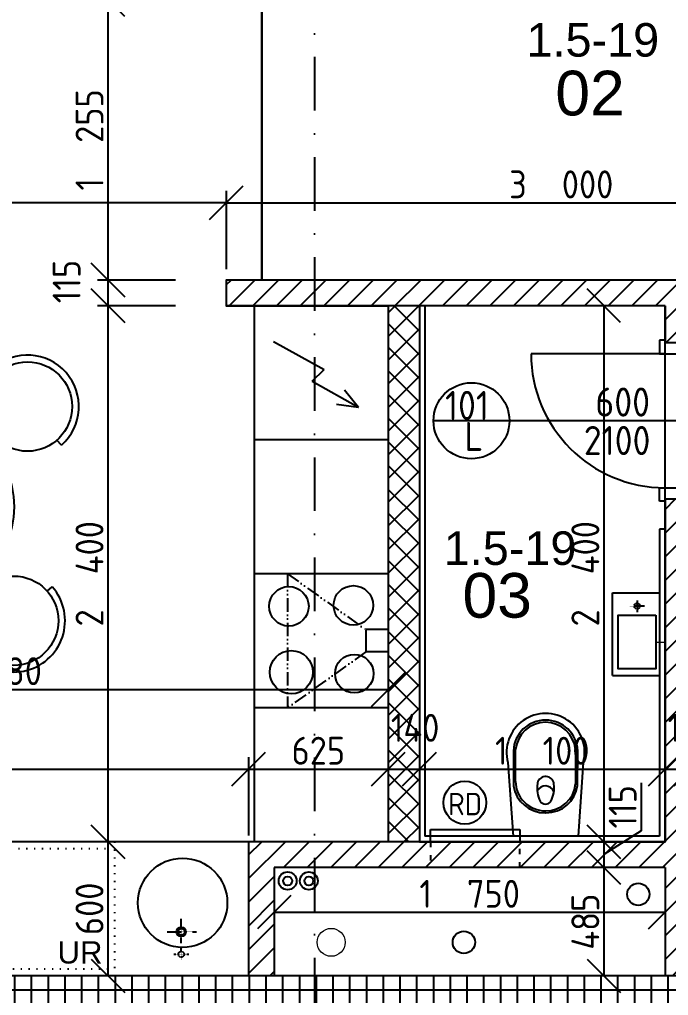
# Model space of a CAD drawing. Extents: x 4511820 to 5180432, y -1526536 to -944957.
# Drawn here: x 5146147 to 5149053, y -1305753 to -1301384 of the extents above; entities that cross this region are included whole.
import ezdxf

# ---------------------------------------------------------------- set-up
doc = ezdxf.new("R2010")
doc.units = 0
doc.header["$MEASUREMENT"] = 0
for name, pattern in [('ACAD_ISO03W100', [30, 12, -18]), ('ACAD_ISO07W100', [3.5, 0.5, -3]), ('ACAD_ISO12W100', [22, 12, -3, 0.5, -3, 0.5, -3]), ('BODKOCIARKOVANA_3', [5.6, 3, -1.3, 0, -1.3]), ('DASHED', [0.75, 0.5, -0.25])]:
    doc.linetypes.add(name, pattern=pattern)
doc.layers.get('0').update_dxf_attribs({"linetype": 'CONTINUOUS'})
doc.layers.get('Defpoints').update_dxf_attribs({"color": 61, "linetype": 'CONTINUOUS'})
for name, color, linetype in [('DVERE', 45, 'CONTINUOUS'), ('KÓTY', 4, 'CONTINUOUS'), ('MÚRY', 1, 'CONTINUOUS'), ('osi', 253, 'CONTINUOUS'), ('Plochy', 41, 'CONTINUOUS'), ('POPIS', 7, 'CONTINUOUS'), ('TENKÁ', 7, 'CONTINUOUS'), ('tzb', 153, 'CONTINUOUS'), ('Z-Kúrenie', 101, 'CONTINUOUS'), ('ZARIADENIE', 47, 'CONTINUOUS'), ('ZARIADENIE1', 145, 'CONTINUOUS'), ('ZARIADOVACIE', 144, 'CONTINUOUS'), ('zz-vetr', 52, 'CONTINUOUS'), ('ŠRAFY', 82, 'CONTINUOUS')]:
    doc.layers.add(name, color=color, linetype=linetype)
doc.layers.add('zz-kanal-splaskova', color=37, linetype='CONTINUOUS', lineweight=18)
doc.styles.add('ARIAL', font='arial.ttf')
doc.styles.add('STYLE1', font='isocp.shx')
doc.dimstyles.new('STANDARD-50', dxfattribs={"dimtxt": 125, "dimasz": 150, "dimexe": 10, "dimexo": 200, "dimgap": 20, "dimtad": 1, "dimdsep": 46, "dimlunit": 6, "dimtxsty": 'STYLE1', "dimblk1": 'OBLIQUE', "dimblk2": 'OBLIQUE', "dimsah": 1, "dimcen": 2.5, "dimse1": 1, "dimse2": 1, "dimadec": 0, "dimazin": 0, "dimtfac": 1, "dimtmove": 1, "dimatfit": 3, "dimldrblk": 'OBLIQUE', "dimfxl": 1, "dimtolj": 1, "dimtzin": 0, "dimarcsym": 0})
pattern_1 = [(45, (515270.5, 128041), (-53.0330086, 53.0330086), [])]

# ---------------------------------------------------------------- blocks, each defined once
blk = doc.blocks.new('stol kruh')
at = {"layer": 'ZARIADENIE', "ltscale": 0.25}
for p, q in [((4441014, -1342243.9), (4441036.5, -1342224.1)), ((4441690.1, -1342287.3), (4441670.3, -1342264.8)), ((4440690.9, -1342527.6), (4440713.4, -1342507.8)), ((4441974.3, -1342610), (4441954.5, -1342587.5)), ((4440650.1, -1343161.8), (4440670, -1343184.3)), ((4441910.8, -1343263.8), (4441933.3, -1343244)), ((4440934.3, -1343484.5), (4440954.1, -1343507)), ((4441588.1, -1343548), (4441610.6, -1343528.2))]:
    blk.add_line(p, q, dxfattribs=at)
for centre, radius in [((4440863.7, -1342375.8), 200), ((4441822.3, -1342437.4), 200), ((4441312.2, -1342885.9), 450), ((4440802.1, -1343334.4), 200), ((4441760.7, -1343396), 200)]:
    blk.add_circle(centre, radius, dxfattribs=at)
for centre, start, end in [((4440863.7, -1342375.8), 41.2828, 221.2828), ((4441822.3, -1342437.4), 311.3675, 131.3675), ((4440802.1, -1343334.4), 131.3675, 311.3675), ((4441760.7, -1343396), 221.3675, 41.3675)]:
    blk.add_arc(centre, 230, start, end, dxfattribs=at)
blk = doc.blocks.new('_OBLIQUE')
at = {"color": 0, "linetype": 'ByBlock'}
blk.add_line((-0.5, -0.5), (0.5, 0.5), dxfattribs=at)
blk = doc.blocks.new('*D25536')
at = {"layer": 'Defpoints', "color": 0}
for p in [(5147172.5, -1304740), (5147172.5, -1305065.2), (5144217.5, -1305665.2)]:
    blk.add_point(p, dxfattribs=at)
at = {"layer": 'KÓTY', "color": 0, "lineweight": -2}
blk.add_line((5144217.5, -1304740), (5147172.5, -1304740), dxfattribs=at)
at = {"layer": 'KÓTY', "color": 0, "linetype": 'ByBlock', "lineweight": -2, "xscale": 150, "yscale": 150, "zscale": 150, "rotation": 180}
blk.add_blockref('_OBLIQUE', (5144217.5, -1304740), dxfattribs=at)
at = {"layer": 'KÓTY', "color": 0, "linetype": 'ByBlock', "lineweight": -2, "xscale": 150, "yscale": 150, "zscale": 150}
blk.add_blockref('_OBLIQUE', (5147172.5, -1304740), dxfattribs=at)
at = {"layer": 'KÓTY', "color": 0, "insert": (5145695, -1304657.5), "char_height": 125, "attachment_point": 5, "style": 'STYLE1'}
blk.add_mtext('\\A1;2ﾠ955', dxfattribs=at)
blk = doc.blocks.new('*D25537')
at = {"layer": 'Defpoints', "color": 0}
for p in [(5147797.5, -1304740), (5147172.5, -1305065.2), (5147797.5, -1305065.2)]:
    blk.add_point(p, dxfattribs=at)
at = {"layer": 'KÓTY', "color": 0, "lineweight": -2}
blk.add_line((5147172.5, -1304740), (5147797.5, -1304740), dxfattribs=at)
at = {"layer": 'KÓTY', "color": 0, "linetype": 'ByBlock', "lineweight": -2, "xscale": 150, "yscale": 150, "zscale": 150, "rotation": 180}
blk.add_blockref('_OBLIQUE', (5147172.5, -1304740), dxfattribs=at)
at = {"layer": 'KÓTY', "color": 0, "linetype": 'ByBlock', "lineweight": -2, "xscale": 150, "yscale": 150, "zscale": 150}
blk.add_blockref('_OBLIQUE', (5147797.5, -1304740), dxfattribs=at)
at = {"layer": 'KÓTY', "color": 0, "insert": (5147485, -1304657.5), "char_height": 125, "attachment_point": 5, "style": 'STYLE1'}
blk.add_mtext('\\A1;625', dxfattribs=at)
blk = doc.blocks.new('*D25538')
at = {"layer": 'Defpoints', "color": 0}
for p in [(5147937.5, -1304740), (5147797.5, -1305065.2), (5147937.5, -1305065.2)]:
    blk.add_point(p, dxfattribs=at)
at = {"layer": 'KÓTY', "color": 0, "lineweight": -2}
blk.add_line((5147797.5, -1304740), (5147937.5, -1304740), dxfattribs=at)
at = {"layer": 'KÓTY', "color": 0, "linetype": 'ByBlock', "lineweight": -2, "xscale": 150, "yscale": 150, "zscale": 150, "rotation": 180}
blk.add_blockref('_OBLIQUE', (5147797.5, -1304740), dxfattribs=at)
at = {"layer": 'KÓTY', "color": 0, "linetype": 'ByBlock', "lineweight": -2, "xscale": 150, "yscale": 150, "zscale": 150}
blk.add_blockref('_OBLIQUE', (5147937.5, -1304740), dxfattribs=at)
at = {"layer": 'KÓTY', "color": 0, "insert": (5147918.3, -1304555), "char_height": 125, "attachment_point": 5, "style": 'STYLE1'}
blk.add_mtext('\\A1;140', dxfattribs=at)
blk = doc.blocks.new('*D25539')
at = {"layer": 'Defpoints', "color": 0}
for p in [(5149037.5, -1304740), (5147937.5, -1305065.2), (5149037.5, -1305065.2)]:
    blk.add_point(p, dxfattribs=at)
at = {"layer": 'KÓTY', "color": 0, "lineweight": -2}
blk.add_line((5147937.5, -1304740), (5149037.5, -1304740), dxfattribs=at)
at = {"layer": 'KÓTY', "color": 0, "linetype": 'ByBlock', "lineweight": -2, "xscale": 150, "yscale": 150, "zscale": 150, "rotation": 180}
blk.add_blockref('_OBLIQUE', (5147937.5, -1304740), dxfattribs=at)
at = {"layer": 'KÓTY', "color": 0, "linetype": 'ByBlock', "lineweight": -2, "xscale": 150, "yscale": 150, "zscale": 150}
blk.add_blockref('_OBLIQUE', (5149037.5, -1304740), dxfattribs=at)
at = {"layer": 'KÓTY', "color": 0, "insert": (5148487.5, -1304657.5), "char_height": 125, "attachment_point": 5, "style": 'STYLE1'}
blk.add_mtext('\\A1;1ﾠ100', dxfattribs=at)
blk = doc.blocks.new('*D25540')
at = {"layer": 'Defpoints', "color": 0}
for p in [(5149152.5, -1304740), (5149037.5, -1305065.2), (5149152.5, -1305065.2)]:
    blk.add_point(p, dxfattribs=at)
at = {"layer": 'KÓTY', "color": 0, "lineweight": -2}
blk.add_line((5149037.5, -1304740), (5149152.5, -1304740), dxfattribs=at)
at = {"layer": 'KÓTY', "color": 0, "linetype": 'ByBlock', "lineweight": -2, "xscale": 150, "yscale": 150, "zscale": 150, "rotation": 180}
blk.add_blockref('_OBLIQUE', (5149037.5, -1304740), dxfattribs=at)
at = {"layer": 'KÓTY', "color": 0, "linetype": 'ByBlock', "lineweight": -2, "xscale": 150, "yscale": 150, "zscale": 150}
blk.add_blockref('_OBLIQUE', (5149152.5, -1304740), dxfattribs=at)
at = {"layer": 'KÓTY', "color": 0, "insert": (5149145.8, -1304555), "char_height": 125, "attachment_point": 5, "style": 'STYLE1'}
blk.add_mtext('\\A1;115', dxfattribs=at)
blk = doc.blocks.new('*D25549')
at = {"layer": 'Defpoints', "color": 0}
for p in [(5150072.5, -1302204.5), (5147072.5, -1302550.2), (5150072.5, -1302550.2)]:
    blk.add_point(p, dxfattribs=at)
at = {"layer": 'KÓTY', "color": 0, "lineweight": -2}
blk.add_line((5147072.5, -1302204.5), (5150072.5, -1302204.5), dxfattribs=at)
at = {"layer": 'KÓTY', "color": 0, "linetype": 'ByBlock', "lineweight": -2, "xscale": 150, "yscale": 150, "zscale": 150, "rotation": 180}
blk.add_blockref('_OBLIQUE', (5147072.5, -1302204.5), dxfattribs=at)
at = {"layer": 'KÓTY', "color": 0, "linetype": 'ByBlock', "lineweight": -2, "xscale": 150, "yscale": 150, "zscale": 150}
blk.add_blockref('_OBLIQUE', (5150072.5, -1302204.5), dxfattribs=at)
at = {"layer": 'KÓTY', "color": 0, "insert": (5148572.5, -1302122), "char_height": 125, "attachment_point": 5, "style": 'STYLE1'}
blk.add_mtext('\\A1;3ﾠ000', dxfattribs=at)
blk = doc.blocks.new('*D25551')
at = {"layer": 'Defpoints', "color": 0}
for p in [(5144217.5, -1302204.5), (5144217.5, -1302550.2), (5147072.5, -1302550.2)]:
    blk.add_point(p, dxfattribs=at)
at = {"layer": 'KÓTY', "color": 0, "lineweight": -2}
blk.add_line((5147072.5, -1302204.5), (5144217.5, -1302204.5), dxfattribs=at)
at = {"layer": 'KÓTY', "color": 0, "linetype": 'ByBlock', "lineweight": -2, "xscale": 150, "yscale": 150, "zscale": 150, "rotation": 180}
blk.add_blockref('_OBLIQUE', (5144217.5, -1302204.5), dxfattribs=at)
at = {"layer": 'KÓTY', "color": 0, "linetype": 'ByBlock', "lineweight": -2, "xscale": 150, "yscale": 150, "zscale": 150}
blk.add_blockref('_OBLIQUE', (5147072.5, -1302204.5), dxfattribs=at)
at = {"layer": 'KÓTY', "color": 0, "insert": (5145645, -1302122), "char_height": 125, "attachment_point": 5, "style": 'STYLE1'}
blk.add_mtext('\\A1;2ﾠ855', dxfattribs=at)
blk = doc.blocks.new('*D25556')
at = {"layer": 'Defpoints', "color": 0}
for p in [(5147797.5, -1304384), (5147797.5, -1305065.2), (5144217.5, -1305105.2)]:
    blk.add_point(p, dxfattribs=at)
at = {"layer": 'KÓTY', "color": 0, "lineweight": -2}
blk.add_line((5144217.5, -1304384), (5147797.5, -1304384), dxfattribs=at)
at = {"layer": 'KÓTY', "color": 0, "linetype": 'ByBlock', "lineweight": -2, "xscale": 150, "yscale": 150, "zscale": 150, "rotation": 180}
blk.add_blockref('_OBLIQUE', (5144217.5, -1304384), dxfattribs=at)
at = {"layer": 'KÓTY', "color": 0, "linetype": 'ByBlock', "lineweight": -2, "xscale": 150, "yscale": 150, "zscale": 150}
blk.add_blockref('_OBLIQUE', (5147797.5, -1304384), dxfattribs=at)
at = {"layer": 'KÓTY', "color": 0, "insert": (5146007.5, -1304301.5), "char_height": 125, "attachment_point": 5, "style": 'STYLE1'}
blk.add_mtext('\\A1;3ﾠ580', dxfattribs=at)
blk = doc.blocks.new('*D25562')
at = {"layer": 'Defpoints', "color": 0}
for p in [(5147232.5, -1301295.2), (5146543, -1302550.2), (5147072.5, -1302550.2)]:
    blk.add_point(p, dxfattribs=at)
at = {"layer": 'KÓTY', "color": 0, "lineweight": -2}
blk.add_line((5146543, -1301295.2), (5146543, -1302550.2), dxfattribs=at)
at = {"layer": 'KÓTY', "color": 0, "linetype": 'ByBlock', "lineweight": -2, "xscale": 150, "yscale": 150, "zscale": 150}
for p, rotation in [((5146543, -1301295.2), 90), ((5146543, -1302550.2), 270)]:
    blk.add_blockref('_OBLIQUE', p, dxfattribs=dict(at, rotation=rotation))
at = {"layer": 'KÓTY', "color": 0, "insert": (5146460.5, -1301922.7), "char_height": 125, "attachment_point": 5, "rotation": 90, "style": 'STYLE1'}
blk.add_mtext('\\A1;1ﾠ255', dxfattribs=at)
blk = doc.blocks.new('*D25563')
at = {"layer": 'Defpoints', "color": 0}
for p in [(5147072.5, -1302550.2), (5146543, -1302665.2), (5147072.5, -1302665.2)]:
    blk.add_point(p, dxfattribs=at)
at = {"layer": 'KÓTY', "color": 0, "lineweight": -2}
blk.add_line((5146543, -1302550.2), (5146543, -1302665.2), dxfattribs=at)
at = {"layer": 'KÓTY', "color": 0, "linetype": 'ByBlock', "lineweight": -2, "xscale": 150, "yscale": 150, "zscale": 150}
for p, rotation in [((5146543, -1302550.2), 90), ((5146543, -1302665.2), 270)]:
    blk.add_blockref('_OBLIQUE', p, dxfattribs=dict(at, rotation=rotation))
at = {"layer": 'KÓTY', "color": 0, "insert": (5146358, -1302556.9), "char_height": 125, "attachment_point": 5, "rotation": 90, "style": 'STYLE1'}
blk.add_mtext('\\A1;115', dxfattribs=at)
blk = doc.blocks.new('*D25564')
at = {"layer": 'Defpoints', "color": 0}
for p in [(5147072.5, -1302665.2), (5146543, -1305065.2), (5147172.5, -1305065.2)]:
    blk.add_point(p, dxfattribs=at)
at = {"layer": 'KÓTY', "color": 0, "lineweight": -2}
blk.add_line((5146543, -1302665.2), (5146543, -1305065.2), dxfattribs=at)
at = {"layer": 'KÓTY', "color": 0, "linetype": 'ByBlock', "lineweight": -2, "xscale": 150, "yscale": 150, "zscale": 150}
for p, rotation in [((5146543, -1302665.2), 90), ((5146543, -1305065.2), 270)]:
    blk.add_blockref('_OBLIQUE', p, dxfattribs=dict(at, rotation=rotation))
at = {"layer": 'KÓTY', "color": 0, "insert": (5146460.5, -1303865.2), "char_height": 125, "attachment_point": 5, "rotation": 90, "style": 'STYLE1'}
blk.add_mtext('\\A1;2ﾠ400', dxfattribs=at)
blk = doc.blocks.new('*D25565')
at = {"layer": 'Defpoints', "color": 0}
for p in [(5147172.5, -1305065.2), (5146543, -1305665.2), (5147172.5, -1305665.2)]:
    blk.add_point(p, dxfattribs=at)
at = {"layer": 'KÓTY', "color": 0, "lineweight": -2}
blk.add_line((5146543, -1305065.2), (5146543, -1305665.2), dxfattribs=at)
at = {"layer": 'KÓTY', "color": 0, "linetype": 'ByBlock', "lineweight": -2, "xscale": 150, "yscale": 150, "zscale": 150}
for p, rotation in [((5146543, -1305065.2), 90), ((5146543, -1305665.2), 270)]:
    blk.add_blockref('_OBLIQUE', p, dxfattribs=dict(at, rotation=rotation))
at = {"layer": 'KÓTY', "color": 0, "insert": (5146460.5, -1305365.2), "char_height": 125, "attachment_point": 5, "rotation": 90, "style": 'STYLE1'}
blk.add_mtext('\\A1;600', dxfattribs=at)
blk = doc.blocks.new('*D25566')
at = {"layer": 'Defpoints', "color": 0}
for p in [(5147962.5, -1302665.2), (5147962.5, -1305065.2), (5148763, -1305065.2)]:
    blk.add_point(p, dxfattribs=at)
at = {"layer": 'KÓTY', "color": 0, "lineweight": -2}
blk.add_line((5148763, -1302665.2), (5148763, -1305065.2), dxfattribs=at)
at = {"layer": 'KÓTY', "color": 0, "linetype": 'ByBlock', "lineweight": -2, "xscale": 150, "yscale": 150, "zscale": 150}
for p, rotation in [((5148763, -1302665.2), 90), ((5148763, -1305065.2), 270)]:
    blk.add_blockref('_OBLIQUE', p, dxfattribs=dict(at, rotation=rotation))
at = {"layer": 'KÓTY', "color": 0, "insert": (5148680.5, -1303865.2), "char_height": 125, "attachment_point": 5, "rotation": 90, "style": 'STYLE1'}
blk.add_mtext('\\A1;2ﾠ400', dxfattribs=at)
blk = doc.blocks.new('*D25567')
at = {"layer": 'Defpoints', "color": 0}
for p in [(5149037.5, -1305065.2), (5148763, -1305180.2), (5149037.5, -1305180.2)]:
    blk.add_point(p, dxfattribs=at)
at = {"layer": 'KÓTY', "color": 0, "lineweight": -2}
for p, q in [((5148930, -1304801), (5148930, -1305016)), ((5148930, -1305016), (5148763, -1305122.7)), ((5148763, -1305065.2), (5148763, -1305180.2))]:
    blk.add_line(p, q, dxfattribs=at)
at = {"layer": 'KÓTY', "color": 0, "linetype": 'ByBlock', "lineweight": -2, "xscale": 150, "yscale": 150, "zscale": 150}
for p, rotation in [((5148763, -1305065.2), 90), ((5148763, -1305180.2), 270)]:
    blk.add_blockref('_OBLIQUE', p, dxfattribs=dict(at, rotation=rotation))
at = {"layer": 'KÓTY', "color": 0, "insert": (5148847.5, -1304908.5), "char_height": 125, "attachment_point": 5, "rotation": 90, "style": 'STYLE1'}
blk.add_mtext('\\A1;115', dxfattribs=at)
blk = doc.blocks.new('*D25568')
at = {"layer": 'Defpoints', "color": 0}
for p in [(5149037.5, -1305180.2), (5148763, -1305665.2), (5149037.5, -1305665.2)]:
    blk.add_point(p, dxfattribs=at)
at = {"layer": 'KÓTY', "color": 0, "lineweight": -2}
blk.add_line((5148763, -1305180.2), (5148763, -1305665.2), dxfattribs=at)
at = {"layer": 'KÓTY', "color": 0, "linetype": 'ByBlock', "lineweight": -2, "xscale": 150, "yscale": 150, "zscale": 150}
for p, rotation in [((5148763, -1305180.2), 90), ((5148763, -1305665.2), 270)]:
    blk.add_blockref('_OBLIQUE', p, dxfattribs=dict(at, rotation=rotation))
at = {"layer": 'KÓTY', "color": 0, "insert": (5148680.5, -1305422.7), "char_height": 125, "attachment_point": 5, "rotation": 90, "style": 'STYLE1'}
blk.add_mtext('\\A1;485', dxfattribs=at)
blk = doc.blocks.new('*D25569')
at = {"layer": 'Defpoints', "color": 0}
for p in [(5147287.5, -1305180.2), (5149037.5, -1305180.2), (5149037.5, -1305380.5)]:
    blk.add_point(p, dxfattribs=at)
at = {"layer": 'KÓTY', "color": 0, "lineweight": -2}
blk.add_line((5147287.5, -1305380.5), (5149037.5, -1305380.5), dxfattribs=at)
at = {"layer": 'KÓTY', "color": 0, "linetype": 'ByBlock', "lineweight": -2, "xscale": 150, "yscale": 150, "zscale": 150, "rotation": 180}
blk.add_blockref('_OBLIQUE', (5147287.5, -1305380.5), dxfattribs=at)
at = {"layer": 'KÓTY', "color": 0, "linetype": 'ByBlock', "lineweight": -2, "xscale": 150, "yscale": 150, "zscale": 150}
blk.add_blockref('_OBLIQUE', (5149037.5, -1305380.5), dxfattribs=at)
at = {"layer": 'KÓTY', "color": 0, "insert": (5148162.5, -1305298), "char_height": 125, "attachment_point": 5, "style": 'STYLE1'}
blk.add_mtext('\\A1;1ﾠ750', dxfattribs=at)

msp = doc.modelspace()

# ---------------------------------------------------------------- hatches: boundary and pattern name
at = {"layer": 'ŠRAFY', "ltscale": 0.25}
h = msp.add_hatch(dxfattribs=at)
h.set_pattern_fill('ANSI31', color=256, scale=600, style=0)
h.set_pattern_definition(pattern_1)
h.paths.add_polyline_path([(5147797.5, -1302665.191), (5147937.5, -1302665.191), (5149037.5, -1302665.191), (5149037.5, -1302830.191), (5149152.5, -1302830.191), (5149152.5, -1302665.191), (5150072.5, -1302665.191), (5150072.5, -1302550.191), (5147072.5, -1302550.191), (5147072.5, -1302665.191)])
h = msp.add_hatch(dxfattribs=at)
h.set_pattern_fill('ANSI37', color=256, scale=600, style=0)
h.set_pattern_definition([(45, (-2973754.684, 351431.784), (-53.0330086, 53.0330086), []), (135, (-2973754.684, 351431.784), (-53.0330086, -53.0330086), [])])
h.paths.add_polyline_path([(5147797.5, -1305065.191), (5147937.5, -1305065.191), (5147937.5, -1302665.191), (5147797.5, -1302665.191), (5147797.5, -1303265.191), (5147797.5, -1303865.191), (5147797.5, -1304115.191), (5147797.5, -1304215.191), (5147797.5, -1304465.191)])
h = msp.add_hatch(dxfattribs=at)
h.set_pattern_fill('ANSI31', color=256, scale=600, style=0)
h.set_pattern_definition(pattern_1)
h.paths.add_polyline_path([(5147172.5, -1305065.191), (5147172.5, -1305665.191), (5147287.5, -1305665.191), (5147287.5, -1305180.191), (5149037.5, -1305180.191), (5149037.5, -1305665.191), (5149152.5, -1305665.191), (5149152.5, -1303780.191), (5149952.5, -1303780.191), (5150057.5, -1303780.191), (5150067.5, -1303780.191), (5150067.5, -1303665.191), (5150057.5, -1303665.191), (5149152.5, -1303665.191), (5149152.5, -1303540.191), (5149152.5, -1303530.191), (5149037.5, -1303530.191), (5149037.5, -1303540.191), (5149037.5, -1303665.191), (5149037.5, -1303770.191), (5149037.5, -1305065.191), (5147937.5, -1305065.191), (5147797.5, -1305065.191), (5147197.5, -1305065.191)])
h = msp.add_hatch(dxfattribs=at)
h.set_pattern_fill('ANSI37', color=256, scale=600, angle=45)
h.set_pattern_definition([(90, (-3307273.674, 493071.734), (-75, 1e-14), []), (180, (-3307273.674, 493071.734), (-1e-14, -75), [])])
h.paths.add_polyline_path([(5142982.5, -1305965.191), (5148272.5, -1305965.191), (5148387.5, -1305965.191), (5150612.5, -1305965.191), (5150637.5, -1305965.191), (5150752.5, -1305965.191), (5151752.5, -1305965.191), (5151867.5, -1305965.191), (5152437.5, -1305965.191), (5152467.5, -1305965.191), (5155902.5, -1305965.191), (5155902.5, -1305665.191), (5152117.5, -1305665.191), (5152087.5, -1305665.191), (5151517.5, -1305665.191), (5151402.5, -1305665.191), (5149177.5, -1305665.191), (5149152.5, -1305665.191), (5149037.5, -1305665.191), (5147287.5, -1305665.191), (5147172.5, -1305665.191), (5146572.5, -1305665.191), (5145972.5, -1305665.191), (5145372.5, -1305665.191), (5144217.5, -1305665.191), (5144042.5, -1305665.191), (5142982.5, -1305665.191)])

# ---------------------------------------------------------------- linework, layer by layer
at = {"layer": 'DVERE', "ltscale": 0.25}
for p, q in [((5149012.5, -1302820.191), (5149012.5, -1302880.191)), ((5149037.5, -1302820.191), (5149012.5, -1302820.191)), ((5149037.5, -1302880.191), (5148437.5, -1302880.191)), ((5149012.5, -1302880.191), (5149177.5, -1302880.191)), ((5149037.5, -1303480.191), (5149037.5, -1302880.191)), ((5148340.5, -1303180.191), (5148000.5, -1303180.191)), ((5149445.156, -1303180.191), (5148340.5, -1303180.191)), ((5149012.5, -1303540.191), (5149012.5, -1303480.191)), ((5149012.5, -1303480.191), (5149177.5, -1303480.191)), ((5149037.5, -1303540.191), (5149012.5, -1303540.191))]:
    msp.add_line(p, q, dxfattribs=at)
msp.add_circle((5148170.5, -1303180.191), 170, dxfattribs=at)
msp.add_arc((5149037.5, -1302880.191), 600, 180, 270, dxfattribs=at)
at = {"layer": 'KÓTY', "ltscale": 0.25}
for p, q in [((5147072.5, -1302151.097), (5147072.5, -1302501.097)), ((5146845.903, -1302550.191), (5146495.903, -1302550.191)), ((5146845.903, -1302665.191), (5146495.903, -1302665.191)), ((5147172.5, -1304686.597), (5147172.5, -1305036.597))]:
    msp.add_line(p, q, dxfattribs=at)
at = {"layer": 'MÚRY', "ltscale": 0.25}
for p, q in [((5150072.5, -1302550.191), (5147072.5, -1302550.191)), ((5147797.5, -1302665.191), (5147072.5, -1302665.191)), ((5147937.5, -1302665.191), (5147937.5, -1305065.191)), ((5149037.5, -1302665.191), (5147937.5, -1302665.191)), ((5149037.5, -1302665.191), (5149037.5, -1302830.191)), ((5149037.5, -1302830.191), (5149152.5, -1302830.191)), ((5149037.5, -1303530.191), (5149037.5, -1305065.191)), ((5149037.5, -1303530.191), (5149152.5, -1303530.191)), ((5149037.5, -1303770.191), (5149037.5, -1305065.191)), ((5147797.5, -1305065.191), (5147172.5, -1305065.191)), ((5147172.5, -1305065.191), (5147172.5, -1305665.191)), ((5149037.5, -1305065.191), (5147937.5, -1305065.191)), ((5147287.5, -1305180.191), (5147287.5, -1305665.191)), ((5149037.5, -1305180.191), (5147287.5, -1305180.191)), ((5149037.5, -1305180.191), (5149037.5, -1305665.191)), ((5147172.5, -1305665.191), (5144217.5, -1305665.191)), ((5149037.5, -1305665.191), (5147287.5, -1305665.191))]:
    msp.add_line(p, q, dxfattribs=at)
at = {"layer": 'MÚRY'}
for p, q in [((5147072.5, -1302550.191), (5147072.5, -1302665.191)), ((5147797.5, -1302665.191), (5147797.5, -1305065.191))]:
    msp.add_line(p, q, dxfattribs=at)
at = {"layer": 'osi', "linetype": 'BODKOCIARKOVANA_3', "ltscale": 80}
msp.add_line((5147467.5, -1284972.097), (5147467.5, -1316900), dxfattribs=at)
at = {"layer": 'Plochy'}
for points in [[(5142982.5, -1297245.191), (5147232.5, -1297245.191), (5147232.5, -1302550.191), (5147072.5, -1302550.191), (5147072.5, -1302665.191), (5147797.5, -1302665.191), (5147797.5, -1305065.191), (5147172.5, -1305065.191), (5147172.5, -1305665.191), (5144217.5, -1305665.191), (5144217.5, -1302575.191), (5142982.5, -1302575.191)], [(5147232.5, -1302550.191), (5147232.5, -1301295.191), (5148232.5, -1301295.191), (5148232.5, -1301215.191), (5147372.5, -1301215.191), (5147372.5, -1299545.191), (5149277.5, -1299545.191), (5149277.5, -1301295.191), (5150027.5, -1301295.191), (5150027.5, -1301215.191), (5149392.5, -1301215.191), (5149392.5, -1299545.191), (5151402.5, -1299545.191), (5151402.5, -1303665.191), (5149152.5, -1303665.191), (5149152.5, -1302665.191), (5150072.5, -1302665.191), (5150072.5, -1302550.191)], [(5149037.5, -1302665.191), (5147937.5, -1302665.191), (5147937.5, -1305065.191), (5149037.5, -1305065.191)]]:
    msp.add_lwpolyline(points, close=True, dxfattribs=at)
at = {"layer": 'TENKÁ', "linetype": 'ACAD_ISO07W100', "ltscale": 10}
msp.add_line((5147232.5, -1301295.191), (5147232.5, -1302550.191), dxfattribs=at)
at = {"layer": 'TENKÁ'}
for p, q in [((5147937.5, -1302665.191), (5147797.5, -1302665.191)), ((5147937.5, -1305065.191), (5147797.5, -1305065.191)), ((5147287.5, -1305665.191), (5147172.5, -1305665.191)), ((5149152.5, -1305665.191), (5149037.5, -1305665.191))]:
    msp.add_line(p, q, dxfattribs=at)
at = {"layer": 'TENKÁ', "ltscale": 0.25}
for p, q in [((5147962.5, -1302665.191), (5147962.5, -1305040.191)), ((5149012.5, -1303665.191), (5149012.5, -1305040.191)), ((5149037.5, -1303665.191), (5149012.5, -1303665.191)), ((5149012.5, -1303795.191), (5149012.5, -1305040.191)), ((5149012.5, -1305040.191), (5147962.5, -1305040.191))]:
    msp.add_line(p, q, dxfattribs=at)
at = {"layer": 'tzb'}
for p, q in [((5147987.5, -1305065.191), (5147987.5, -1305010.191)), ((5147987.5, -1305010.191), (5148387.5, -1305010.191)), ((5148387.5, -1305010.191), (5148387.5, -1305065.191))]:
    msp.add_line(p, q, dxfattribs=at)
at = {"layer": 'tzb', "linetype": 'ACAD_ISO03W100', "ltscale": 2}
for p, q in [((5147987.5, -1305065.191), (5147987.5, -1305180.191)), ((5148387.5, -1305180.191), (5148387.5, -1305065.191))]:
    msp.add_line(p, q, dxfattribs=at)
at = {"layer": 'tzb'}
msp.add_circle((5148140.751, -1304889.961), 96, dxfattribs=at)
at = {"layer": 'Z-Kúrenie'}
for centre, radius in [((5147347.5, -1305240.191), 40), ((5147347.5, -1305240.191), 20), ((5147442.5, -1305240.191), 40), ((5147442.5, -1305240.191), 20)]:
    msp.add_circle(centre, radius, dxfattribs=at)
at = {"layer": 'ZARIADENIE1', "color": 8, "ltscale": 0.25}
for p, q in [((5147197.5, -1302665.191), (5147197.5, -1305065.191)), ((5147797.5, -1303265.191), (5147197.5, -1303265.191)), ((5147797.5, -1303865.191), (5147197.5, -1303865.191)), ((5147797.5, -1303865.191), (5147222.5, -1303865.191)), ((5147697.5, -1304115.191), (5147697.5, -1304215.191)), ((5147797.5, -1304115.191), (5147697.5, -1304115.191)), ((5147797.5, -1304215.191), (5147697.5, -1304215.191)), ((5147797.5, -1304465.191), (5147197.5, -1304465.191)), ((5147797.5, -1304465.191), (5147222.5, -1304465.191)), ((5147172.5, -1305065.191), (5145372.5, -1305065.191))]:
    msp.add_line(p, q, dxfattribs=at)
at = {"layer": 'ZARIADENIE1', "color": 8}
for p, q in [((5147283.988, -1302825.339), (5147510.314, -1302951.266)), ((5147457.443, -1303003.099), (5147510.314, -1302951.266)), ((5147457.443, -1303003.099), (5147665.418, -1303118.816)), ((5147602.14, -1303041.266), (5147665.418, -1303118.816)), ((5147566.161, -1303105.931), (5147665.418, -1303118.816))]:
    msp.add_line(p, q, dxfattribs=at)
at = {"layer": 'ZARIADENIE1', "color": 8, "linetype": 'ACAD_ISO12W100', "ltscale": 5}
for p, q in [((5147347.5, -1303865.191), (5147697.5, -1304115.191)), ((5147347.5, -1303865.191), (5147347.5, -1304465.191)), ((5147697.5, -1304215.191), (5147347.5, -1304465.191))]:
    msp.add_line(p, q, dxfattribs=at)
at = {"layer": 'ZARIADENIE1', "color": 8, "linetype": 'ACAD_ISO07W100', "ltscale": 10}
msp.add_line((5146572.5, -1305065.191), (5146572.5, -1305665.191), dxfattribs=at)
at = {"layer": 'ZARIADENIE1', "color": 8, "linetype": 'DASHED'}
for p, q in [((5146871.527, -1305519.087), (5146871.527, -1305409.542)), ((5146808.539, -1305468.423), (5146939.993, -1305468.423)), ((5146838.664, -1305568.845), (5146904.391, -1305568.845)), ((5146871.527, -1305593.493), (5146871.527, -1305541.459))]:
    msp.add_line(p, q, dxfattribs=at)
at = {"layer": 'ZARIADENIE1', "color": 8, "linetype": 'ACAD_ISO07W100', "ltscale": 10}
msp.add_lwpolyline([(5146002.5, -1305095.191), (5146542.5, -1305095.191), (5146542.5, -1305635.191), (5146002.5, -1305635.191)], close=True, dxfattribs=at)
at = {"layer": 'ZARIADENIE1', "color": 8, "ltscale": 0.25}
for centre, radius in [((5147353.424, -1304011.035), 88.387), ((5147641.735, -1304006.64), 88.387), ((5147363.946, -1304305.994), 96.805), ((5147645.943, -1304312.315), 86.283), ((5146877.376, -1305338.279), 200)]:
    msp.add_circle(centre, radius, dxfattribs=at)
at = {"layer": 'ZARIADENIE1', "color": 8, "linetype": 'Continuous'}
for centre, radius in [((5146871.254, -1305468.155), 20.877), ((5146871.527, -1305468.423), 14.781)]:
    msp.add_circle(centre, radius, dxfattribs=at)
at = {"layer": 'ZARIADENIE1', "color": 8, "linetype": 'DASHED'}
msp.add_circle((5146871.214, -1305568.846), 12.931, dxfattribs=at)
at = {"layer": 'ZARIADOVACIE', "linetype": 'Continuous'}
for p, q in [((5148802.5, -1304320.191), (5148802.5, -1303950.191)), ((5148802.5, -1303950.191), (5149012.5, -1303950.191)), ((5148802.5, -1304320.191), (5149012.5, -1304320.191)), ((5148465.936, -1304801.194), (5148465.774, -1304804.903)), ((5148502.5, -1304927.223), (5148501.604, -1304926.401)), ((5148504.199, -1304935.312), (5148501.382, -1304935.875))]:
    msp.add_line(p, q, dxfattribs=at)
at = {"layer": 'ZARIADOVACIE', "linetype": 'DASHED'}
for p, q in [((5148944.802, -1304009.94), (5148879.075, -1304009.94)), ((5148911.938, -1303985.293), (5148911.938, -1304037.326))]:
    msp.add_line(p, q, dxfattribs=at)
at = {"layer": 'ZARIADOVACIE'}
for p, q in [((5148358.282, -1304657.902), (5148358.282, -1304815.311)), ((5148368.137, -1304794.549), (5148368.137, -1304651.728)), ((5148636.147, -1304651.728), (5148636.147, -1304806.389)), ((5148645.045, -1304813.057), (5148646.171, -1304657.902)), ((5148333.687, -1304710.192), (5148356.763, -1305040.191)), ((5148671.313, -1304710.193), (5148648.237, -1305040.191))]:
    msp.add_line(p, q, dxfattribs=at)
at = {"layer": 'ZARIADOVACIE', "linetype": 'Continuous'}
msp.add_lwpolyline([(5148996.774, -1304050.761), (5148996.774, -1304291.087), (5148827.102, -1304291.087), (5148827.102, -1304050.761)], close=True, dxfattribs=at)
at = {"layer": 'ZARIADOVACIE', "linetype": 'DASHED'}
msp.add_circle((5148912.252, -1304009.94), 12.931, dxfattribs=at)
at = {"layer": 'ZARIADOVACIE', "linetype": 'Continuous'}
for centre, radius, start, end in [((5148502.5, -1304664.96), 174.768, 344.999903, 194.999834), ((5148502.227, -1304664.276), 144.085, 2.535471, 177.464529), ((5148502.142, -1304664.836), 134.645, 5.586614, 174.413386), ((5148500.02, -1304794.528), 131.883, 180.009129, 270.688221), ((5148502.5, -1304810.879), 37.825, 6.725682, 165.163801), ((5148501.063, -1304791.048), 144.828, 189.644186, 270.125906), ((5148602.613, -1304824.283), 138.205, 171.939221, 205.522023), ((5148501.932, -1304856.594), 41.261, 23.590956, 153.232972), ((5148503.431, -1304793.926), 133.3, 269.600093, 354.635422), ((5148505.552, -1304794.611), 140.707, 269.449007, 352.467037), ((5148406.726, -1304822.274), 134.275, 332.591351, 6.76835), ((5148502.004, -1304866.483), 29.701, 215.733795, 323.655963)]:
    msp.add_arc(centre, radius, start, end, dxfattribs=at)
at = {"layer": 'zz-kanal-splaskova'}
msp.add_line((5148996.774, -1304170.924), (5149037.5, -1304170.924), dxfattribs=at)
msp.add_circle((5147542.5, -1305515.191), 62.5, dxfattribs=at)
at = {"layer": 'zz-vetr'}
for centre in [(5148917.5, -1305300.191), (5148136.583, -1305515.191)]:
    msp.add_circle(centre, 50, dxfattribs=at)

# ---------------------------------------------------------------- block references
at = {"layer": 'ZARIADENIE'}
msp.add_blockref('stol kruh', (704360.28, 39320.706), dxfattribs=at)

# ---------------------------------------------------------------- texts
at = {"layer": 'DVERE', "style": 'STYLE1'}
for s, p in [('101', (5148051.97, -1303176.691)), ('L', (5148138.97, -1303315.328))]:
    msp.add_text(s, height=130, dxfattribs=at).set_placement(p)
at = {"layer": 'POPIS', "lineweight": 40, "ltscale": 0.25, "style": 'ARIAL'}
for s, height, p in [('1.5-19', 150, (5148416.911, -1301550.079)), ('02', 200, (5148546.088, -1301813.38)), ('1.5-19', 150, (5148046.411, -1303825.579)), ('03', 200, (5148130.339, -1304061.88))]:
    msp.add_text(s, height=height, dxfattribs=at).set_placement(p)
at = {"layer": 'TENKÁ', "linetype": 'Continuous', "style": 'STYLE1'}
for s, p in [('600', (5148725.429, -1303161.608)), ('2100', (5148673.655, -1303333.716))]:
    msp.add_text(s, height=130, dxfattribs=at).set_placement(p)
at = {"layer": 'tzb', "style": 'STYLE1'}
msp.add_text('RD', height=100, dxfattribs=at).set_placement((5148066.123, -1304946.161))
at = {"layer": 'ZARIADENIE1', "color": 8, "ltscale": 0.25, "style": 'ARIAL'}
msp.add_text('UR', height=100, dxfattribs=at).set_placement((5146316.81, -1305610.108))

# ---------------------------------------------------------------- dimensions: what is measured, and where the dimension line sits
at = {"layer": 'KÓTY'}
for base, p1, p2, picture, middle in [((5146543, -1302550.191), (5147232.5, -1301295.191), (5147072.5, -1302550.191), '*D25562', (5146460.457, -1301922.691)), ((5146543, -1302665.191), (5147072.5, -1302550.191), (5147072.5, -1302665.191), '*D25563', (5146358, -1302556.941)), ((5146543, -1305065.191), (5147072.5, -1302665.191), (5147172.5, -1305065.191), '*D25564', (5146460.457, -1303865.191)), ((5148763, -1305065.191), (5147962.5, -1302665.191), (5147962.5, -1305065.191), '*D25566', (5148680.457, -1303865.191)), ((5146543, -1305665.191), (5147172.5, -1305065.191), (5147172.5, -1305665.191), '*D25565', (5146460.5, -1305365.191)), ((5148763, -1305665.191), (5149037.5, -1305180.191), (5149037.5, -1305665.191), '*D25568', (5148680.5, -1305422.691))]:
    dim = msp.add_linear_dim(base=base, p1=p1, p2=p2, angle=90, dimstyle='STANDARD-50', dxfattribs=at)
    dim.commit()
    dim.dimension.update_dxf_attribs({"geometry": picture, "text_midpoint": middle})
for base, p1, p2, picture, middle in [((5144217.5, -1302204.5), (5147072.5, -1302550.191), (5144217.5, -1302550.191), '*D25551', (5145645, -1302121.957)), ((5150072.5, -1302204.5), (5147072.5, -1302550.191), (5150072.5, -1302550.191), '*D25549', (5148572.5, -1302121.957)), ((5147797.5, -1304384), (5144217.5, -1305105.191), (5147797.5, -1305065.191), '*D25556', (5146007.5, -1304301.457)), ((5147937.5, -1304740), (5147797.5, -1305065.191), (5147937.5, -1305065.191), '*D25538', (5147918.25, -1304555)), ((5149152.5, -1304740), (5149037.5, -1305065.191), (5149152.5, -1305065.191), '*D25540', (5149145.75, -1304555)), ((5147172.5, -1304740), (5144217.5, -1305665.191), (5147172.5, -1305065.191), '*D25536', (5145695, -1304657.457)), ((5147797.5, -1304740), (5147172.5, -1305065.191), (5147797.5, -1305065.191), '*D25537', (5147485, -1304657.5)), ((5149037.5, -1304740), (5147937.5, -1305065.191), (5149037.5, -1305065.191), '*D25539', (5148487.5, -1304657.457)), ((5149037.5, -1305380.5), (5147287.5, -1305180.191), (5149037.5, -1305180.191), '*D25569', (5148162.5, -1305297.957))]:
    dim = msp.add_linear_dim(base=base, p1=p1, p2=p2, dimstyle='STANDARD-50', dxfattribs=at)
    dim.commit()
    dim.dimension.update_dxf_attribs({"geometry": picture, "text_midpoint": middle})
dim = msp.add_linear_dim(base=(5148763, -1305180.191), p1=(5149037.5, -1305065.191), p2=(5149037.5, -1305180.191), angle=90, dimstyle='STANDARD-50', dxfattribs=at)
dim.commit()
dim.dimension.update_dxf_attribs({"geometry": '*D25567', "text_midpoint": (5148930, -1304996), "dimtype": 160})

doc.saveas('drawing.dxf')
